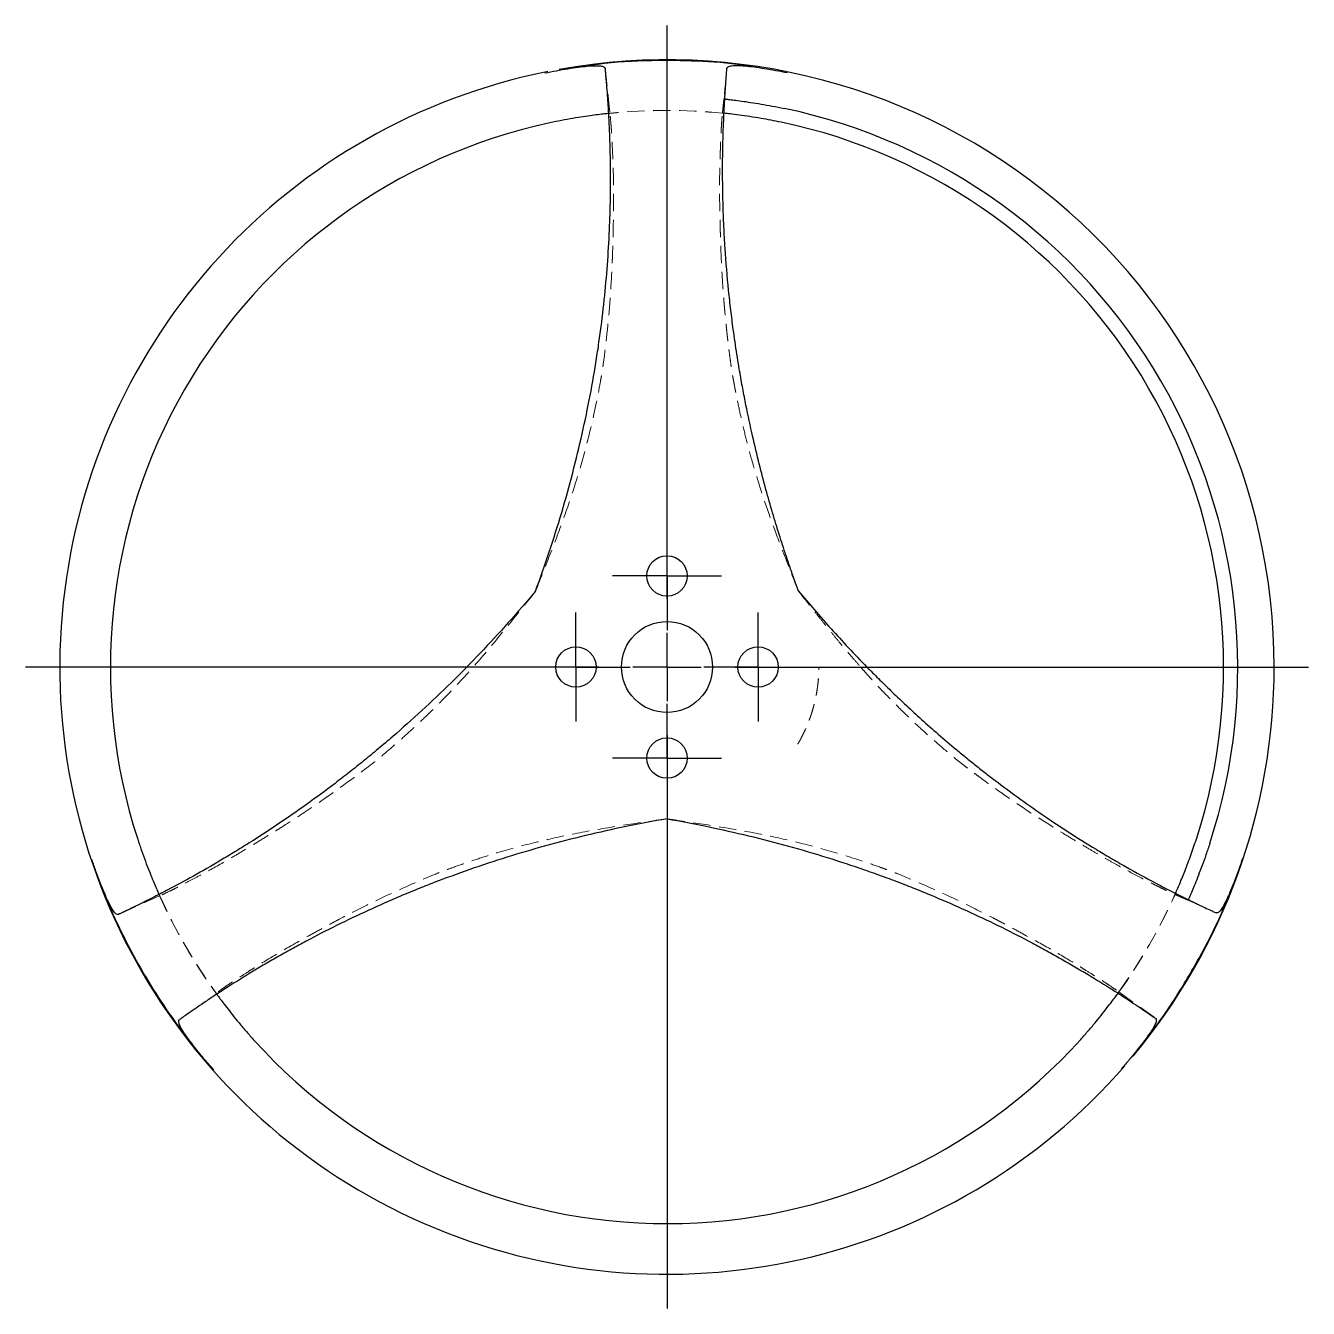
# Model space of a CAD drawing. Header units: millimetres. Extents: x 36 to 241, y 4 to 176.
# Drawn here: x 36 to 130, y 4.5 to 98.4 of the extents above; entities that cross this region are included whole.
import ezdxf

# ---------------------------------------------------------------- set-up
doc = ezdxf.new("R2010")
doc.units = ezdxf.units.MM
doc.linetypes.add('HIDDEN', pattern=[1.905, 1.27, -0.635])
doc.layers.add('10', color=7, linetype='Continuous')

# ---------------------------------------------------------------- blocks, each defined once
blk = doc.blocks.new('SW_CENTERMARKSYMBOL_0')
at = {"layer": '10', "color": 0}
for p, q in [((0, 5), (0, 46.973)), ((0, 0), (0, 2.5)), ((-5, 0), (-46.973, 0)), ((0, 0), (-2.5, 0)), ((0, 0), (0, -2.5)), ((0, 0), (2.5, 0)), ((5, 0), (46.973, 0)), ((0, -5), (0, -46.973))]:
    blk.add_line(p, q, dxfattribs=at)
blk = doc.blocks.new('SW_CENTERMARKSYMBOL_1')
at = {"layer": '10', "color": 0}
for p, q in [((0, 2.5), (0, 3.982)), ((0, 0), (0, 2.5)), ((-2.5, 0), (-3.982, 0)), ((0, 0), (-2.5, 0)), ((0, 0), (0, -2.5)), ((0, 0), (2.5, 0)), ((2.5, 0), (3.982, 0)), ((0, -2.5), (0, -3.982))]:
    blk.add_line(p, q, dxfattribs=at)
blk = doc.blocks.new('SW_CENTERMARKSYMBOL_2')
at = {"layer": '10', "color": 0}
for p, q in [((0, 2.5), (0, 3.982)), ((0, 0), (0, 2.5)), ((-2.5, 0), (-3.982, 0)), ((0, 0), (-2.5, 0)), ((0, 0), (0, -2.5)), ((0, 0), (2.5, 0)), ((2.5, 0), (3.982, 0)), ((0, -2.5), (0, -3.982))]:
    blk.add_line(p, q, dxfattribs=at)
blk = doc.blocks.new('SW_CENTERMARKSYMBOL_3')
at = {"layer": '10', "color": 0}
for p, q in [((0, 2.5), (0, 3.982)), ((0, 0), (0, 2.5)), ((-2.5, 0), (-3.982, 0)), ((0, 0), (-2.5, 0)), ((0, 0), (0, -2.5)), ((0, 0), (2.5, 0)), ((2.5, 0), (3.982, 0)), ((0, -2.5), (0, -3.982))]:
    blk.add_line(p, q, dxfattribs=at)
blk = doc.blocks.new('SW_CENTERMARKSYMBOL_4')
at = {"layer": '10', "color": 0}
for p, q in [((0, 2.5), (0, 3.982)), ((0, 0), (0, 2.5)), ((-2.5, 0), (-3.982, 0)), ((0, 0), (-2.5, 0)), ((0, 0), (0, -2.5)), ((0, 0), (2.5, 0)), ((2.5, 0), (3.982, 0)), ((0, -2.5), (0, -3.982))]:
    blk.add_line(p, q, dxfattribs=at)

msp = doc.modelspace()

# ---------------------------------------------------------------- linework, layer by layer
at = {"color": 7, "linetype": 'HIDDEN', "lineweight": 18}
for p, q in [((87.394, 95.326), (87.334, 94.728)), ((78.824, 92.018), (78.823, 92.025)), ((87.059, 92.03), (87.059, 92.037)), ((87.174, 92.025), (87.06, 92.037)), ((120.202, 34.817), (120.208, 34.814)), ((45.838, 34.712), (42.835, 33.356)), ((45.848, 34.71), (45.841, 34.706)), ((49.976, 27.584), (49.969, 27.579)), ((116.094, 27.679), (116.1, 27.675)), ((116.096, 27.67), (118.773, 25.748))]:
    msp.add_line(p, q, dxfattribs=at)
at = {"color": 7, "linetype": 'HIDDEN', "lineweight": 18, "flags": 128}
msp.add_lwpolyline([(123.218, 33.469), (122.07, 33.984), (121.168, 34.388)], dxfattribs=at)
at = {"color": 7, "linetype": 'Continuous', "lineweight": 25}
for centre, radius in [((83, 58.144), 1.482), ((83, 51.473), 3.335), ((76.329, 51.473), 1.482), ((89.671, 51.473), 1.482), ((83, 44.802), 1.482)]:
    msp.add_circle(centre, radius, dxfattribs=at)
for radius, start, end in [(44.473, 0, 100.23305), (44.473, 101.31747, 318.957), (41.805, 341.99218, 78.17036), (40.767, 102.14878, 198.0133), (40.767, 341.99218, 78.17036), (44.473, 320.12972, 0), (40.767, 222.14892, 318.0133)]:
    msp.add_arc((83, 51.473), radius, start, end, dxfattribs=at)
at = {"color": 7, "linetype": 'HIDDEN', "lineweight": 18}
for centre, radius, start, end in [((83, 51.473), 40.767, 84.28513, 95.88115), ((83.001, 51.473), 40.759, 84.28611, 95.88208), ((83.001, 51.473), 11.118, 329.50546, 0), ((83.001, 51.473), 40.759, 324.28491, 335.88108), ((83, 51.473), 40.767, 324.28525, 335.88123), ((83, 51.473), 40.767, 204.28526, 215.88129), ((83.001, 51.473), 40.759, 204.28463, 215.88052)]:
    msp.add_arc(centre, radius, start, end, dxfattribs=at)
at = {"color": 7, "linetype": 'Continuous', "lineweight": 25}
for points, knots in [([(89.092, 95.457), (88.909, 95.488), (87.627, 95.704), (85.208, 95.871), (81.662, 95.913), (78.953, 95.78), (77.39, 95.519), (77.124, 95.475)], [0, 0, 0, 0, 0.046203, 0.324886, 0.604092, 0.932719, 1, 1, 1, 1]), ([(73.371, 57.032), (74.073, 58.935), (74.712, 60.857), (75.574, 63.763), (75.845, 64.738), (76.346, 66.664), (76.577, 67.619), (77.001, 69.506), (77.194, 70.439), (77.546, 72.285), (77.704, 73.201), (77.915, 74.539), (77.98, 74.978), (78.104, 75.855), (78.162, 76.293), (78.325, 77.601), (78.42, 78.468), (78.581, 80.189), (78.648, 81.045), (78.755, 82.737), (78.795, 83.574), (78.836, 84.812), (78.846, 85.222), (78.861, 86.036), (78.866, 86.441), (78.871, 87.632), (78.863, 88.4), (78.838, 89.51), (78.827, 89.874), (78.802, 90.581), (78.787, 90.925), (78.755, 91.593), (78.738, 91.917), (78.71, 92.388), (78.701, 92.543), (78.681, 92.846), (78.671, 92.997), (78.641, 93.424), (78.622, 93.683), (78.585, 94.143), (78.569, 94.344), (78.538, 94.698), (78.525, 94.85), (78.501, 95.108), (78.491, 95.215), (78.483, 95.304)], [0, 0, 0, 0, 0.125, 0.125, 0.1875, 0.1875, 0.25, 0.25, 0.3125, 0.3125, 0.375, 0.375, 0.40625, 0.40625, 0.4375, 0.4375, 0.5, 0.5, 0.5625, 0.5625, 0.625, 0.625, 0.65625, 0.65625, 0.6875, 0.6875, 0.75, 0.75, 0.78125, 0.78125, 0.8125, 0.8125, 0.84375, 0.84375, 0.859375, 0.859375, 0.875, 0.875, 0.90625, 0.90625, 0.9375, 0.9375, 0.96875, 0.96875, 1, 1, 1, 1]), ([(74.045, 94.982), (74.334, 95.041), (74.619, 95.097), (75.18, 95.201), (75.459, 95.249), (75.993, 95.335), (76.246, 95.373), (76.727, 95.436), (76.956, 95.462), (77.365, 95.499), (77.549, 95.51), (77.875, 95.516), (78.014, 95.511), (78.239, 95.483), (78.326, 95.46), (78.445, 95.396), (78.478, 95.355), (78.483, 95.304)], [0, 0, 0, 0, 0.125, 0.125, 0.25, 0.25, 0.375, 0.375, 0.5, 0.5, 0.625, 0.625, 0.75, 0.75, 0.875, 0.875, 1, 1, 1, 1]), ([(92.629, 57.032), (92.518, 57.337), (92.296, 57.953), (91.97, 58.892), (91.587, 60.026), (91.151, 61.385), (90.661, 63.002), (90.169, 64.748), (89.672, 66.65), (89.179, 68.743), (88.786, 70.606), (88.482, 72.208), (88.283, 73.352), (88.115, 74.387), (87.98, 75.291), (87.828, 76.368), (87.669, 77.628), (87.45, 79.617), (87.28, 81.668), (87.162, 83.775), (87.107, 85.24), (87.08, 86.558), (87.071, 87.707), (87.077, 89.082), (87.114, 90.679), (87.167, 91.929), (87.209, 92.71), (87.229, 93.054), (87.249, 93.385), (87.269, 93.701), (87.289, 93.987), (87.308, 94.248), (87.326, 94.491), (87.344, 94.725), (87.362, 94.946), (87.378, 95.151), (87.387, 95.259), (87.392, 95.316)], [0, 0, 0, 0, 0.020013, 0.040405, 0.061277, 0.093844, 0.128464, 0.165659, 0.206262, 0.251172, 0.30164, 0.329464, 0.359317, 0.38029, 0.401841, 0.423535, 0.457068, 0.492099, 0.567078, 0.607139, 0.649012, 0.677943, 0.708213, 0.739834, 0.790539, 0.846555, 0.858095, 0.869942, 0.882224, 0.895016, 0.908371, 0.920446, 0.933671, 0.948131, 0.963926, 0.981173, 1, 1, 1, 1]), ([(87.392, 95.316), (87.397, 95.367), (87.429, 95.408), (87.546, 95.472), (87.633, 95.496), (87.858, 95.525), (87.995, 95.53), (88.319, 95.526), (88.506, 95.515), (88.915, 95.48), (89.138, 95.455), (89.624, 95.393), (89.879, 95.356), (90.41, 95.272), (90.689, 95.224), (91.256, 95.121), (91.542, 95.066), (91.831, 95.007)], [0, 0, 0, 0, 0.125, 0.125, 0.25, 0.25, 0.375, 0.375, 0.5, 0.5, 0.625, 0.625, 0.75, 0.75, 0.875, 0.875, 1, 1, 1, 1]), ([(87.17, 93.081), (87.169, 93.08), (87.197, 93.08), (87.308, 93.068), (87.392, 93.058), (87.614, 93.033), (87.749, 93.017), (88.07, 92.978), (88.256, 92.954), (88.663, 92.897), (88.885, 92.864), (89.367, 92.788), (89.623, 92.746), (90.152, 92.657), (90.429, 92.609), (90.996, 92.505), (91.282, 92.45), (91.57, 92.39)], [0, 0, 0, 0, 0.125, 0.125, 0.25, 0.25, 0.375, 0.375, 0.5, 0.5, 0.625, 0.625, 0.75, 0.75, 0.875, 0.875, 1, 1, 1, 1]), ([(78.82, 92.025), (78.82, 92.025), (78.792, 92.022), (78.68, 92.011), (78.595, 92.002), (78.374, 91.977), (78.238, 91.961), (77.917, 91.922), (77.731, 91.899), (77.324, 91.843), (77.101, 91.812), (76.62, 91.738), (76.364, 91.697), (75.835, 91.606), (75.559, 91.556), (74.994, 91.447), (74.708, 91.389), (74.421, 91.327)], [0, 0, 0, 0, 0.125, 0.125, 0.25, 0.25, 0.375, 0.375, 0.5, 0.5, 0.625, 0.625, 0.75, 0.75, 0.875, 0.875, 1, 1, 1, 1]), ([(91.357, 91.374), (91.112, 91.424), (90.615, 91.525), (89.842, 91.664), (89.048, 91.792), (88.288, 91.898), (87.646, 91.976), (87.321, 92.01), (87.174, 92.025)], [0, 0, 0, 0, 0.153312, 0.309747, 0.492346, 0.679814, 0.855645, 1, 1, 1, 1]), ([(73.371, 57.032), (72.065, 55.472), (70.712, 53.954), (68.613, 51.751), (67.901, 51.026), (66.477, 49.625), (65.763, 48.946), (64.336, 47.63), (63.623, 46.994), (62.553, 46.07), (62.197, 45.767), (61.485, 45.171), (61.13, 44.879), (60.429, 44.311), (60.082, 44.034), (59.386, 43.487), (59.038, 43.218), (57.992, 42.421), (57.293, 41.905), (55.195, 40.405), (53.794, 39.465), (52.052, 38.366), (51.704, 38.15), (51.009, 37.726), (50.663, 37.517), (49.636, 36.909), (48.964, 36.524), (47.664, 35.8), (47.04, 35.463), (46.15, 34.995), (45.861, 34.845), (45.439, 34.629), (45.3, 34.559), (45.027, 34.421), (44.892, 34.353), (44.251, 34.033), (43.852, 33.84), (43.382, 33.614), (43.246, 33.55), (43.013, 33.439), (42.916, 33.393), (42.836, 33.356)], [0, 0, 0, 0, 0.125, 0.125, 0.1875, 0.1875, 0.25, 0.25, 0.3125, 0.3125, 0.34375, 0.34375, 0.375, 0.375, 0.40625, 0.40625, 0.4375, 0.4375, 0.5, 0.5, 0.625, 0.625, 0.65625, 0.65625, 0.6875, 0.6875, 0.75, 0.75, 0.8125, 0.8125, 0.84375, 0.84375, 0.859375, 0.859375, 0.875, 0.875, 0.9375, 0.9375, 0.96875, 0.96875, 1, 1, 1, 1]), ([(92.629, 57.032), (93.012, 56.571), (93.4, 56.114), (94.196, 55.194), (94.603, 54.732), (95.435, 53.807), (95.857, 53.347), (96.728, 52.418), (97.178, 51.948), (97.643, 51.473)], [0, 0, 0, 0, 0.25, 0.25, 0.5, 0.5, 0.75, 0.75, 1, 1, 1, 1]), ([(97.643, 51.473), (97.912, 51.198), (98.193, 50.916), (98.78, 50.332), (99.086, 50.032), (99.723, 49.416), (100.055, 49.1), (100.753, 48.446), (101.119, 48.109), (102.267, 47.07), (103.108, 46.334), (104.273, 45.36), (104.511, 45.162), (105.001, 44.761), (105.254, 44.557), (105.762, 44.151), (106.016, 43.95), (106.524, 43.554), (106.782, 43.355), (107.574, 42.751), (108.124, 42.342), (109.263, 41.517), (109.857, 41.097), (111.086, 40.254), (111.723, 39.83), (113.043, 38.976), (113.723, 38.55), (114.777, 37.91), (115.134, 37.697), (115.853, 37.275), (116.219, 37.064), (117.331, 36.434), (118.087, 36.02), (119.251, 35.406), (119.642, 35.204), (120.227, 34.907), (120.421, 34.809), (120.711, 34.665), (120.807, 34.617), (120.999, 34.522), (121.095, 34.475), (121.283, 34.383), (121.375, 34.338), (121.555, 34.251), (121.642, 34.209), (121.908, 34.081), (122.086, 33.997), (122.429, 33.835), (122.595, 33.757), (122.785, 33.668), (122.824, 33.651), (122.903, 33.614), (122.943, 33.596), (123.064, 33.54), (123.144, 33.503), (123.218, 33.469)], [0, 0, 0, 0, 0.0625, 0.0625, 0.125, 0.125, 0.1875, 0.1875, 0.25, 0.25, 0.375, 0.375, 0.40625, 0.40625, 0.4375, 0.4375, 0.46875, 0.46875, 0.5, 0.5, 0.5625, 0.5625, 0.625, 0.625, 0.6875, 0.6875, 0.75, 0.75, 0.78125, 0.78125, 0.8125, 0.8125, 0.875, 0.875, 0.90625, 0.90625, 0.921875, 0.921875, 0.929687, 0.929687, 0.9375, 0.9375, 0.945312, 0.945312, 0.953125, 0.953125, 0.96875, 0.96875, 0.984375, 0.984375, 0.988281, 0.988281, 0.992187, 0.992187, 1, 1, 1, 1]), ([(83, 40.355), (80.996, 40.01), (79.005, 39.602), (76.049, 38.892), (75.066, 38.638), (73.142, 38.107), (72.198, 37.828), (70.346, 37.25), (69.439, 36.949), (67.661, 36.328), (66.785, 36.006), (65.524, 35.519), (65.112, 35.356), (64.292, 35.025), (63.886, 34.857), (62.676, 34.346), (61.882, 33.996), (59.542, 32.921), (58.033, 32.171), (56.218, 31.202), (55.858, 31.006), (55.147, 30.613), (54.795, 30.415), (54.105, 30.021), (53.766, 29.824), (53.101, 29.432), (52.775, 29.236), (51.822, 28.657), (51.222, 28.28), (50.376, 27.737), (50.104, 27.559), (49.708, 27.298), (49.578, 27.212), (49.324, 27.042), (49.198, 26.958), (48.841, 26.717), (48.629, 26.573), (48.251, 26.313), (48.085, 26.198), (47.651, 25.895), (47.445, 25.748), (47.3, 25.646)], [0, 0, 0, 0, 0.125, 0.125, 0.1875, 0.1875, 0.25, 0.25, 0.3125, 0.3125, 0.375, 0.375, 0.40625, 0.40625, 0.4375, 0.4375, 0.5, 0.5, 0.625, 0.625, 0.65625, 0.65625, 0.6875, 0.6875, 0.71875, 0.71875, 0.75, 0.75, 0.8125, 0.8125, 0.84375, 0.84375, 0.859375, 0.859375, 0.875, 0.875, 0.90625, 0.90625, 0.9375, 0.9375, 1, 1, 1, 1]), ([(83, 40.355), (85.005, 40.003), (86.996, 39.59), (89.954, 38.875), (90.938, 38.62), (92.863, 38.087), (93.808, 37.809), (95.661, 37.231), (96.569, 36.931), (97.904, 36.467), (98.345, 36.31), (99.217, 35.991), (99.647, 35.83), (100.49, 35.507), (100.903, 35.345), (101.725, 35.015), (102.132, 34.848), (103.345, 34.34), (104.141, 33.993), (106.49, 32.926), (108.004, 32.183), (109.827, 31.223), (110.188, 31.03), (110.903, 30.641), (111.257, 30.445), (111.95, 30.055), (112.29, 29.86), (112.958, 29.473), (113.286, 29.279), (114.244, 28.706), (114.847, 28.335), (115.697, 27.798), (115.972, 27.622), (116.37, 27.365), (116.5, 27.28), (116.756, 27.113), (116.882, 27.03), (117.479, 26.635), (117.846, 26.386), (118.277, 26.091), (118.4, 26.006), (118.612, 25.86), (118.701, 25.798), (118.773, 25.748)], [0, 0, 0, 0, 0.125, 0.125, 0.1875, 0.1875, 0.25, 0.25, 0.3125, 0.3125, 0.34375, 0.34375, 0.375, 0.375, 0.40625, 0.40625, 0.4375, 0.4375, 0.5, 0.5, 0.625, 0.625, 0.65625, 0.65625, 0.6875, 0.6875, 0.71875, 0.71875, 0.75, 0.75, 0.8125, 0.8125, 0.84375, 0.84375, 0.859375, 0.859375, 0.875, 0.875, 0.9375, 0.9375, 0.96875, 0.96875, 1, 1, 1, 1]), ([(44.231, 38.866), (44.322, 38.586), (44.415, 38.311), (44.603, 37.773), (44.699, 37.506), (44.888, 37), (44.98, 36.761), (45.157, 36.309), (45.244, 36.096), (45.401, 35.716), (45.472, 35.546), (45.601, 35.247), (45.656, 35.12), (45.746, 34.918), (45.78, 34.84), (45.827, 34.737), (45.838, 34.711), (45.838, 34.712)], [0, 0, 0, 0, 0.125, 0.125, 0.25, 0.25, 0.375, 0.375, 0.5, 0.5, 0.625, 0.625, 0.75, 0.75, 0.875, 0.875, 1, 1, 1, 1]), ([(120.208, 34.815), (120.31, 35.042), (120.425, 35.304), (120.613, 35.749), (120.678, 35.907), (120.811, 36.232), (120.879, 36.4), (121.015, 36.748), (121.085, 36.928), (121.224, 37.3), (121.295, 37.491), (121.502, 38.068), (121.638, 38.464), (121.77, 38.87)], [0, 0, 0, 0, 0.25, 0.25, 0.375, 0.375, 0.5, 0.5, 0.625, 0.625, 0.75, 0.75, 1, 1, 1, 1]), ([(122.757, 38.549), (122.666, 38.269), (122.572, 37.996), (122.382, 37.458), (122.285, 37.192), (122.098, 36.686), (122.008, 36.446), (121.836, 35.993), (121.752, 35.779), (121.599, 35.398), (121.528, 35.228), (121.402, 34.927), (121.347, 34.8), (121.26, 34.596), (121.226, 34.518), (121.18, 34.413), (121.166, 34.388), (121.167, 34.388)], [0, 0, 0, 0, 0.125, 0.125, 0.25, 0.25, 0.375, 0.375, 0.5, 0.5, 0.625, 0.625, 0.75, 0.75, 0.875, 0.875, 1, 1, 1, 1]), ([(42.836, 33.356), (42.789, 33.334), (42.738, 33.341), (42.623, 33.41), (42.559, 33.474), (42.422, 33.654), (42.348, 33.77), (42.191, 34.053), (42.106, 34.22), (41.932, 34.592), (41.841, 34.798), (41.653, 35.249), (41.557, 35.489), (41.365, 35.991), (41.267, 36.256), (41.072, 36.799), (40.977, 37.074), (40.883, 37.354)], [0, 0, 0, 0, 0.125, 0.125, 0.25, 0.25, 0.375, 0.375, 0.5, 0.5, 0.625, 0.625, 0.75, 0.75, 0.875, 0.875, 1, 1, 1, 1]), ([(125.158, 37.474), (125.065, 37.194), (124.971, 36.919), (124.78, 36.38), (124.682, 36.114), (124.49, 35.609), (124.396, 35.371), (124.21, 34.922), (124.119, 34.712), (123.946, 34.34), (123.863, 34.175), (123.705, 33.889), (123.632, 33.772), (123.495, 33.591), (123.432, 33.527), (123.316, 33.456), (123.264, 33.448), (123.218, 33.469)], [0, 0, 0, 0, 0.125, 0.125, 0.25, 0.25, 0.375, 0.375, 0.5, 0.5, 0.625, 0.625, 0.75, 0.75, 0.875, 0.875, 1, 1, 1, 1]), ([(41.79, 34.928), (41.84, 34.792), (42.256, 33.665), (43.255, 31.58), (44.707, 28.88), (46.305, 26.41), (47.437, 24.794), (48.122, 23.976), (48.209, 23.873)], [0, 0, 0, 0, 0.033905, 0.280948, 0.539388, 0.750492, 0.96862, 1, 1, 1, 1]), ([(118.187, 24.396), (118.324, 24.562), (119.205, 25.634), (120.589, 27.738), (122.367, 30.813), (123.534, 33.146), (124.049, 34.531), (124.124, 34.735)], [0, 0, 0, 0, 0.054104, 0.347952, 0.629513, 0.945554, 1, 1, 1, 1]), ([(49.971, 27.577), (49.971, 27.577), (49.988, 27.554), (50.054, 27.463), (50.104, 27.394), (50.236, 27.215), (50.317, 27.105), (50.511, 26.847), (50.625, 26.697), (50.876, 26.372), (51.015, 26.195), (51.32, 25.815), (51.483, 25.614), (51.826, 25.201), (52.008, 24.987), (52.385, 24.552), (52.578, 24.334), (52.775, 24.116)], [0, 0, 0, 0, 0.125, 0.125, 0.25, 0.25, 0.375, 0.375, 0.5, 0.5, 0.625, 0.625, 0.75, 0.75, 0.875, 0.875, 1, 1, 1, 1]), ([(113.302, 24.202), (113.499, 24.421), (113.691, 24.638), (114.063, 25.07), (114.246, 25.287), (114.59, 25.704), (114.752, 25.903), (115.054, 26.282), (115.195, 26.464), (115.446, 26.79), (115.557, 26.937), (115.752, 27.198), (115.834, 27.309), (115.965, 27.488), (116.014, 27.556), (116.081, 27.648), (116.097, 27.671), (116.096, 27.67)], [0, 0, 0, 0, 0.125, 0.125, 0.25, 0.25, 0.375, 0.375, 0.5, 0.5, 0.625, 0.625, 0.75, 0.75, 0.875, 0.875, 1, 1, 1, 1]), ([(49.798, 21.964), (49.602, 22.184), (49.412, 22.403), (49.041, 22.837), (48.859, 23.055), (48.518, 23.474), (48.358, 23.674), (48.063, 24.059), (47.926, 24.244), (47.69, 24.58), (47.589, 24.734), (47.42, 25.014), (47.355, 25.136), (47.267, 25.345), (47.243, 25.432), (47.239, 25.567), (47.259, 25.616), (47.3, 25.646)], [0, 0, 0, 0, 0.125, 0.125, 0.25, 0.25, 0.375, 0.375, 0.5, 0.5, 0.625, 0.625, 0.75, 0.75, 0.875, 0.875, 1, 1, 1, 1]), ([(118.773, 25.748), (118.815, 25.718), (118.835, 25.67), (118.832, 25.536), (118.809, 25.449), (118.722, 25.24), (118.658, 25.118), (118.492, 24.841), (118.389, 24.684), (118.154, 24.347), (118.021, 24.166), (117.725, 23.777), (117.565, 23.574), (117.227, 23.156), (117.046, 22.939), (116.673, 22.499), (116.482, 22.279), (116.287, 22.058)], [0, 0, 0, 0, 0.125, 0.125, 0.25, 0.25, 0.375, 0.375, 0.5, 0.5, 0.625, 0.625, 0.75, 0.75, 0.875, 0.875, 1, 1, 1, 1])]:
    msp.add_open_spline(points, degree=3, knots=knots, dxfattribs=at)
at = {"color": 7, "linetype": 'HIDDEN', "lineweight": 18}
for points, knots in [([(78.483, 95.304), (78.546, 94.692), (78.655, 93.628), (78.764, 92.564), (78.811, 92.113)], [0, 0, 0, 0, 0.5753215, 1, 1, 1, 1]), ([(87.334, 94.728), (87.325, 94.643), (87.27, 94.096), (87.216, 93.546), (87.171, 93.081)], [0, 0, 0, 0, 0.1548762, 1, 1, 1, 1]), ([(87.06, 92.037), (87.066, 92.101), (87.079, 92.223), (87.096, 92.39), (87.111, 92.538), (87.124, 92.666), (87.137, 92.794), (87.15, 92.913), (87.16, 93.008), (87.167, 93.069), (87.169, 93.077), (87.17, 93.081)], [0, 0, 0, 0, 0.1117674, 0.2175377, 0.3174984, 0.4118413, 0.5007653, 0.6323228, 0.7593912, 0.8819534, 1, 1, 1, 1]), ([(73.394, 57.072), (73.761, 58.003), (74.131, 58.933), (74.854, 60.797), (75.206, 61.732), (75.873, 63.614), (76.188, 64.563), (76.759, 66.441), (77.016, 67.373), (77.478, 69.216), (77.683, 70.129), (77.956, 71.477), (78.04, 71.919), (78.158, 72.572), (78.196, 72.788), (78.251, 73.109), (78.269, 73.216), (78.299, 73.429), (78.313, 73.536), (78.558, 75.348), (78.733, 77.052), (78.915, 79.607), (78.962, 80.457), (79.004, 81.52), (79.012, 81.733), (79.025, 82.158), (79.031, 82.372), (79.048, 83.003), (79.057, 83.412), (79.079, 84.61), (79.09, 85.368), (79.087, 86.824), (79.074, 87.524), (79.047, 88.361), (79.041, 88.526), (79.027, 88.853), (79.02, 89.014), (78.999, 89.474), (78.985, 89.754), (78.958, 90.257), (78.948, 90.48), (78.923, 90.876), (78.91, 91.049), (78.874, 91.499), (78.854, 91.704), (78.829, 91.962), (78.824, 92.018), (78.824, 92.018)], [0, 0, 0, 0, 0.0625, 0.0625, 0.125, 0.125, 0.1875, 0.1875, 0.25, 0.25, 0.3125, 0.3125, 0.34375, 0.34375, 0.359375, 0.359375, 0.367188, 0.367188, 0.375, 0.375, 0.5, 0.5, 0.5625, 0.5625, 0.578125, 0.578125, 0.59375, 0.59375, 0.625, 0.625, 0.6875, 0.6875, 0.75, 0.75, 0.765625, 0.765625, 0.78125, 0.78125, 0.8125, 0.8125, 0.84375, 0.84375, 0.875, 0.875, 0.9375, 0.9375, 1, 1, 1, 1]), ([(78.82, 92.025), (78.821, 92.025), (78.822, 92.025), (78.822, 92.025), (78.823, 92.025), (78.823, 92.025), (78.823, 92.025)], [0.000000043, 0.000000043, 0.000000043, 0.000000043, 0.001853198, 0.001853198, 0.001853198, 0.004456609, 0.004456609, 0.004456609, 0.004456609]), ([(92.607, 57.07), (92.428, 57.525), (92.012, 58.588), (91.287, 60.446), (90.491, 62.586), (89.761, 64.76), (89.203, 66.633), (88.776, 68.239), (88.437, 69.654), (88.224, 70.644), (88.1, 71.253), (88.049, 71.513), (87.996, 71.782), (87.943, 72.061), (87.89, 72.351), (87.835, 72.65), (87.781, 72.959), (87.725, 73.282), (87.67, 73.701), (87.599, 74.21), (87.525, 74.799), (87.455, 75.383), (87.389, 75.961), (87.329, 76.532), (87.273, 77.096), (87.221, 77.653), (87.174, 78.202), (87.111, 78.997), (87.041, 80.03), (86.985, 81.098), (86.949, 81.945), (86.932, 82.464), (86.919, 82.885), (86.906, 83.299), (86.892, 83.831), (86.877, 84.496), (86.859, 85.269), (86.85, 86.193), (86.851, 87.2), (86.866, 88.049), (86.885, 88.708), (86.901, 89.186), (86.918, 89.624), (86.932, 89.971), (86.944, 90.245), (86.951, 90.443), (86.959, 90.633), (86.969, 90.828), (86.981, 91.028), (86.998, 91.286), (87.022, 91.599), (87.039, 91.806), (87.05, 91.929), (87.055, 91.991), (87.058, 92.025), (87.059, 92.028), (87.059, 92.03)], [0, 0, 0, 0, 0.030444, 0.071204, 0.124287, 0.172857, 0.214737, 0.248018, 0.279745, 0.310334, 0.316169, 0.322249, 0.328585, 0.335188, 0.342073, 0.34925, 0.356696, 0.364403, 0.372781, 0.387289, 0.401605, 0.415836, 0.429936, 0.443872, 0.45763, 0.471212, 0.484605, 0.497771, 0.529388, 0.56025, 0.575868, 0.591479, 0.5981, 0.607081, 0.622686, 0.63893, 0.659469, 0.685419, 0.716798, 0.74816, 0.763854, 0.779578, 0.795177, 0.811097, 0.821003, 0.829718, 0.838988, 0.849324, 0.860972, 0.874172, 0.900118, 0.937103, 0.950089, 0.968539, 0.986599, 1, 1, 1, 1]), ([(73.349, 56.993), (72.719, 56.205), (72.091, 55.415), (70.824, 53.847), (70.184, 53.069), (68.874, 51.541), (68.202, 50.789), (66.849, 49.348), (66.166, 48.655), (65.134, 47.657), (64.789, 47.332), (64.098, 46.694), (63.75, 46.38), (63.06, 45.771), (62.718, 45.475), (62.211, 45.046), (62.042, 44.904), (61.707, 44.626), (61.536, 44.496), (60.002, 43.306), (58.614, 42.299), (56.493, 40.855), (55.779, 40.385), (54.878, 39.811), (54.698, 39.697), (54.336, 39.47), (54.154, 39.357), (53.617, 39.024), (53.266, 38.809), (52.579, 38.39), (52.246, 38.186), (51.594, 37.794), (51.275, 37.605), (50.338, 37.06), (49.739, 36.723), (48.867, 36.249), (48.577, 36.095), (48.053, 35.818), (47.815, 35.693), (47.384, 35.468), (47.192, 35.365), (46.846, 35.189), (46.693, 35.113), (46.302, 34.922), (46.125, 34.839), (45.898, 34.733), (45.848, 34.71), (45.848, 34.71)], [0, 0, 0, 0, 0.0625, 0.0625, 0.125, 0.125, 0.1875, 0.1875, 0.25, 0.25, 0.28125, 0.28125, 0.3125, 0.3125, 0.34375, 0.34375, 0.359375, 0.359375, 0.375, 0.375, 0.5, 0.5, 0.5625, 0.5625, 0.578125, 0.578125, 0.59375, 0.59375, 0.625, 0.625, 0.65625, 0.65625, 0.6875, 0.6875, 0.75, 0.75, 0.78125, 0.78125, 0.8125, 0.8125, 0.84375, 0.84375, 0.875, 0.875, 0.9375, 0.9375, 1, 1, 1, 1]), ([(92.651, 56.993), (92.836, 56.76), (93.207, 56.294), (93.762, 55.594), (94.319, 54.896), (94.879, 54.201), (95.442, 53.511), (96.01, 52.826), (96.587, 52.146), (96.979, 51.698), (97.177, 51.473)], [0, 0, 0, 0, 0.125067, 0.249983, 0.374908, 0.499886, 0.624765, 0.749058, 0.873817, 1, 1, 1, 1]), ([(92.58, 45.831), (92.638, 45.932), (92.754, 46.133), (92.916, 46.441), (93.069, 46.754), (93.212, 47.071), (93.345, 47.393), (93.467, 47.719), (93.58, 48.048), (93.682, 48.381), (93.773, 48.717), (93.854, 49.056), (93.924, 49.396), (93.984, 49.739), (94.033, 50.084), (94.071, 50.43), (94.098, 50.777), (94.115, 51.125), (94.117, 51.357), (94.118, 51.473)], [0, 0, 0, 0, 0.058824, 0.117647, 0.176471, 0.235294, 0.294118, 0.352941, 0.411765, 0.470588, 0.529412, 0.588235, 0.647059, 0.705882, 0.764706, 0.823529, 0.882353, 0.941176, 1, 1, 1, 1]), ([(97.177, 51.473), (97.282, 51.354), (97.496, 51.112), (97.825, 50.749), (98.165, 50.377), (98.518, 49.999), (99.032, 49.456), (99.731, 48.741), (100.662, 47.828), (101.706, 46.85), (102.878, 45.807), (103.767, 45.046), (104.368, 44.562), (104.66, 44.337), (105.015, 44.066), (105.421, 43.759), (106.305, 43.1), (107.639, 42.14), (109.454, 40.908), (110.95, 39.949), (112.198, 39.18), (113.098, 38.637), (113.982, 38.107), (114.783, 37.638), (115.545, 37.204), (116.301, 36.785), (117.066, 36.375), (117.688, 36.052), (118.128, 35.826), (118.524, 35.625), (118.932, 35.415), (119.356, 35.209), (119.614, 35.087), (119.781, 35.01), (119.878, 34.965), (119.974, 34.921), (120.064, 34.88), (120.138, 34.846), (120.191, 34.822), (120.198, 34.819), (120.202, 34.817)], [0, 0, 0, 0, 0.011711, 0.023782, 0.036212, 0.049003, 0.062153, 0.091873, 0.123993, 0.161276, 0.202749, 0.248898, 0.257752, 0.26822, 0.280233, 0.295779, 0.311569, 0.374236, 0.436284, 0.499558, 0.52702, 0.561914, 0.593932, 0.623899, 0.652997, 0.68351, 0.715515, 0.748828, 0.76382, 0.780234, 0.811658, 0.838756, 0.874392, 0.885137, 0.898046, 0.913232, 0.930833, 0.95102, 0.973996, 1, 1, 1, 1]), ([(82.955, 40.355), (81.957, 40.206), (80.959, 40.06), (78.967, 39.751), (77.973, 39.587), (75.995, 39.22), (75.009, 39.015), (73.084, 38.565), (72.142, 38.319), (70.762, 37.924), (70.308, 37.787), (69.41, 37.506), (68.966, 37.362), (68.093, 37.067), (67.666, 36.917), (67.039, 36.69), (66.832, 36.614), (66.423, 36.462), (66.224, 36.378), (64.42, 35.635), (62.846, 34.926), (60.526, 33.792), (59.76, 33.403), (58.811, 32.901), (58.621, 32.8), (58.243, 32.597), (58.054, 32.494), (57.498, 32.191), (57.14, 31.994), (56.446, 31.609), (56.108, 31.422), (55.453, 31.053), (55.136, 30.87), (54.209, 30.33), (53.626, 29.977), (52.93, 29.542), (52.793, 29.456), (52.521, 29.283), (52.39, 29.199), (52.015, 28.959), (51.79, 28.814), (51.386, 28.549), (51.204, 28.434), (50.885, 28.221), (50.747, 28.126), (50.507, 27.961), (50.407, 27.89), (50.24, 27.772), (50.174, 27.725), (50.02, 27.616), (49.976, 27.584), (49.976, 27.584)], [0, 0, 0, 0, 0.0625, 0.0625, 0.125, 0.125, 0.1875, 0.1875, 0.25, 0.25, 0.28125, 0.28125, 0.3125, 0.3125, 0.34375, 0.34375, 0.359375, 0.359375, 0.375, 0.375, 0.5, 0.5, 0.5625, 0.5625, 0.578125, 0.578125, 0.59375, 0.59375, 0.625, 0.625, 0.65625, 0.65625, 0.6875, 0.6875, 0.75, 0.75, 0.765625, 0.765625, 0.78125, 0.78125, 0.8125, 0.8125, 0.84375, 0.84375, 0.875, 0.875, 0.90625, 0.90625, 0.9375, 0.9375, 1, 1, 1, 1]), ([(83.044, 40.355), (84.033, 40.204), (85.022, 40.057), (86.997, 39.747), (87.983, 39.583), (89.944, 39.217), (90.923, 39.014), (92.834, 38.569), (93.769, 38.327), (95.596, 37.807), (96.49, 37.53), (97.794, 37.095), (98.22, 36.948), (98.844, 36.725), (99.051, 36.65), (99.357, 36.538), (99.458, 36.501), (99.658, 36.42), (99.758, 36.38), (101.451, 35.691), (103.017, 34.996), (105.325, 33.888), (106.087, 33.507), (107.032, 33.017), (107.22, 32.919), (107.596, 32.72), (107.785, 32.62), (108.342, 32.322), (108.702, 32.127), (109.755, 31.554), (110.421, 31.189), (111.688, 30.467), (112.292, 30.11), (113.005, 29.676), (113.145, 29.589), (113.422, 29.418), (113.558, 29.333), (113.945, 29.09), (114.181, 28.942), (114.607, 28.67), (114.801, 28.55), (115.143, 28.329), (115.29, 28.231), (115.666, 27.979), (115.833, 27.862), (116.048, 27.712), (116.094, 27.679), (116.094, 27.679)], [0, 0, 0, 0, 0.0625, 0.0625, 0.125, 0.125, 0.1875, 0.1875, 0.25, 0.25, 0.3125, 0.3125, 0.34375, 0.34375, 0.359375, 0.359375, 0.367188, 0.367188, 0.375, 0.375, 0.5, 0.5, 0.5625, 0.5625, 0.578125, 0.578125, 0.59375, 0.59375, 0.625, 0.625, 0.6875, 0.6875, 0.75, 0.75, 0.765625, 0.765625, 0.78125, 0.78125, 0.8125, 0.8125, 0.84375, 0.84375, 0.875, 0.875, 0.9375, 0.9375, 1, 1, 1, 1]), ([(121.167, 34.388), (121.166, 34.389), (121.164, 34.389), (121.15, 34.395), (121.128, 34.405), (121.097, 34.418), (121.058, 34.436), (121.009, 34.457), (120.952, 34.483), (120.858, 34.524), (120.708, 34.591), (120.482, 34.692), (120.302, 34.773), (120.208, 34.815)], [0, 0, 0, 0, 0.0577311, 0.1168595, 0.1773501, 0.2391639, 0.3022589, 0.3665905, 0.432113, 0.4987798, 0.6498048, 0.8165826, 1, 1, 1, 1])]:
    msp.add_open_spline(points, degree=3, knots=knots, dxfattribs=at)
for points in [[(87.059, 92.037), (87.059, 92.037), (87.06, 92.037), (87.06, 92.037)], [(73.349, 56.993), (73.357, 57.008), (73.365, 57.021), (73.371, 57.032)], [(73.371, 57.032), (73.378, 57.044), (73.386, 57.057), (73.394, 57.072)], [(92.607, 57.07), (92.615, 57.056), (92.622, 57.043), (92.629, 57.032)], [(92.629, 57.032), (92.635, 57.021), (92.643, 57.008), (92.651, 56.993)], [(83.044, 40.355), (83.028, 40.355), (83.013, 40.355), (83, 40.355)], [(120.208, 34.815), (120.208, 34.815), (120.208, 34.814), (120.208, 34.814)], [(45.841, 34.706), (45.84, 34.706), (45.84, 34.707), (45.839, 34.71), (45.838, 34.712)], [(49.971, 27.577), (49.969, 27.579), (49.969, 27.579), (49.969, 27.579)], [(116.1, 27.675), (116.1, 27.675), (116.1, 27.675), (116.096, 27.67)]]:
    msp.add_open_spline(points, degree=3, dxfattribs=at)

# ---------------------------------------------------------------- block references
at = {"layer": '10'}
for name, p in [('SW_CENTERMARKSYMBOL_0', (83, 51.473)), ('SW_CENTERMARKSYMBOL_4', (83, 58.144)), ('SW_CENTERMARKSYMBOL_1', (76.329, 51.473)), ('SW_CENTERMARKSYMBOL_3', (89.671, 51.473)), ('SW_CENTERMARKSYMBOL_2', (83, 44.802))]:
    msp.add_blockref(name, p, dxfattribs=at)

doc.saveas('drawing.dxf')
